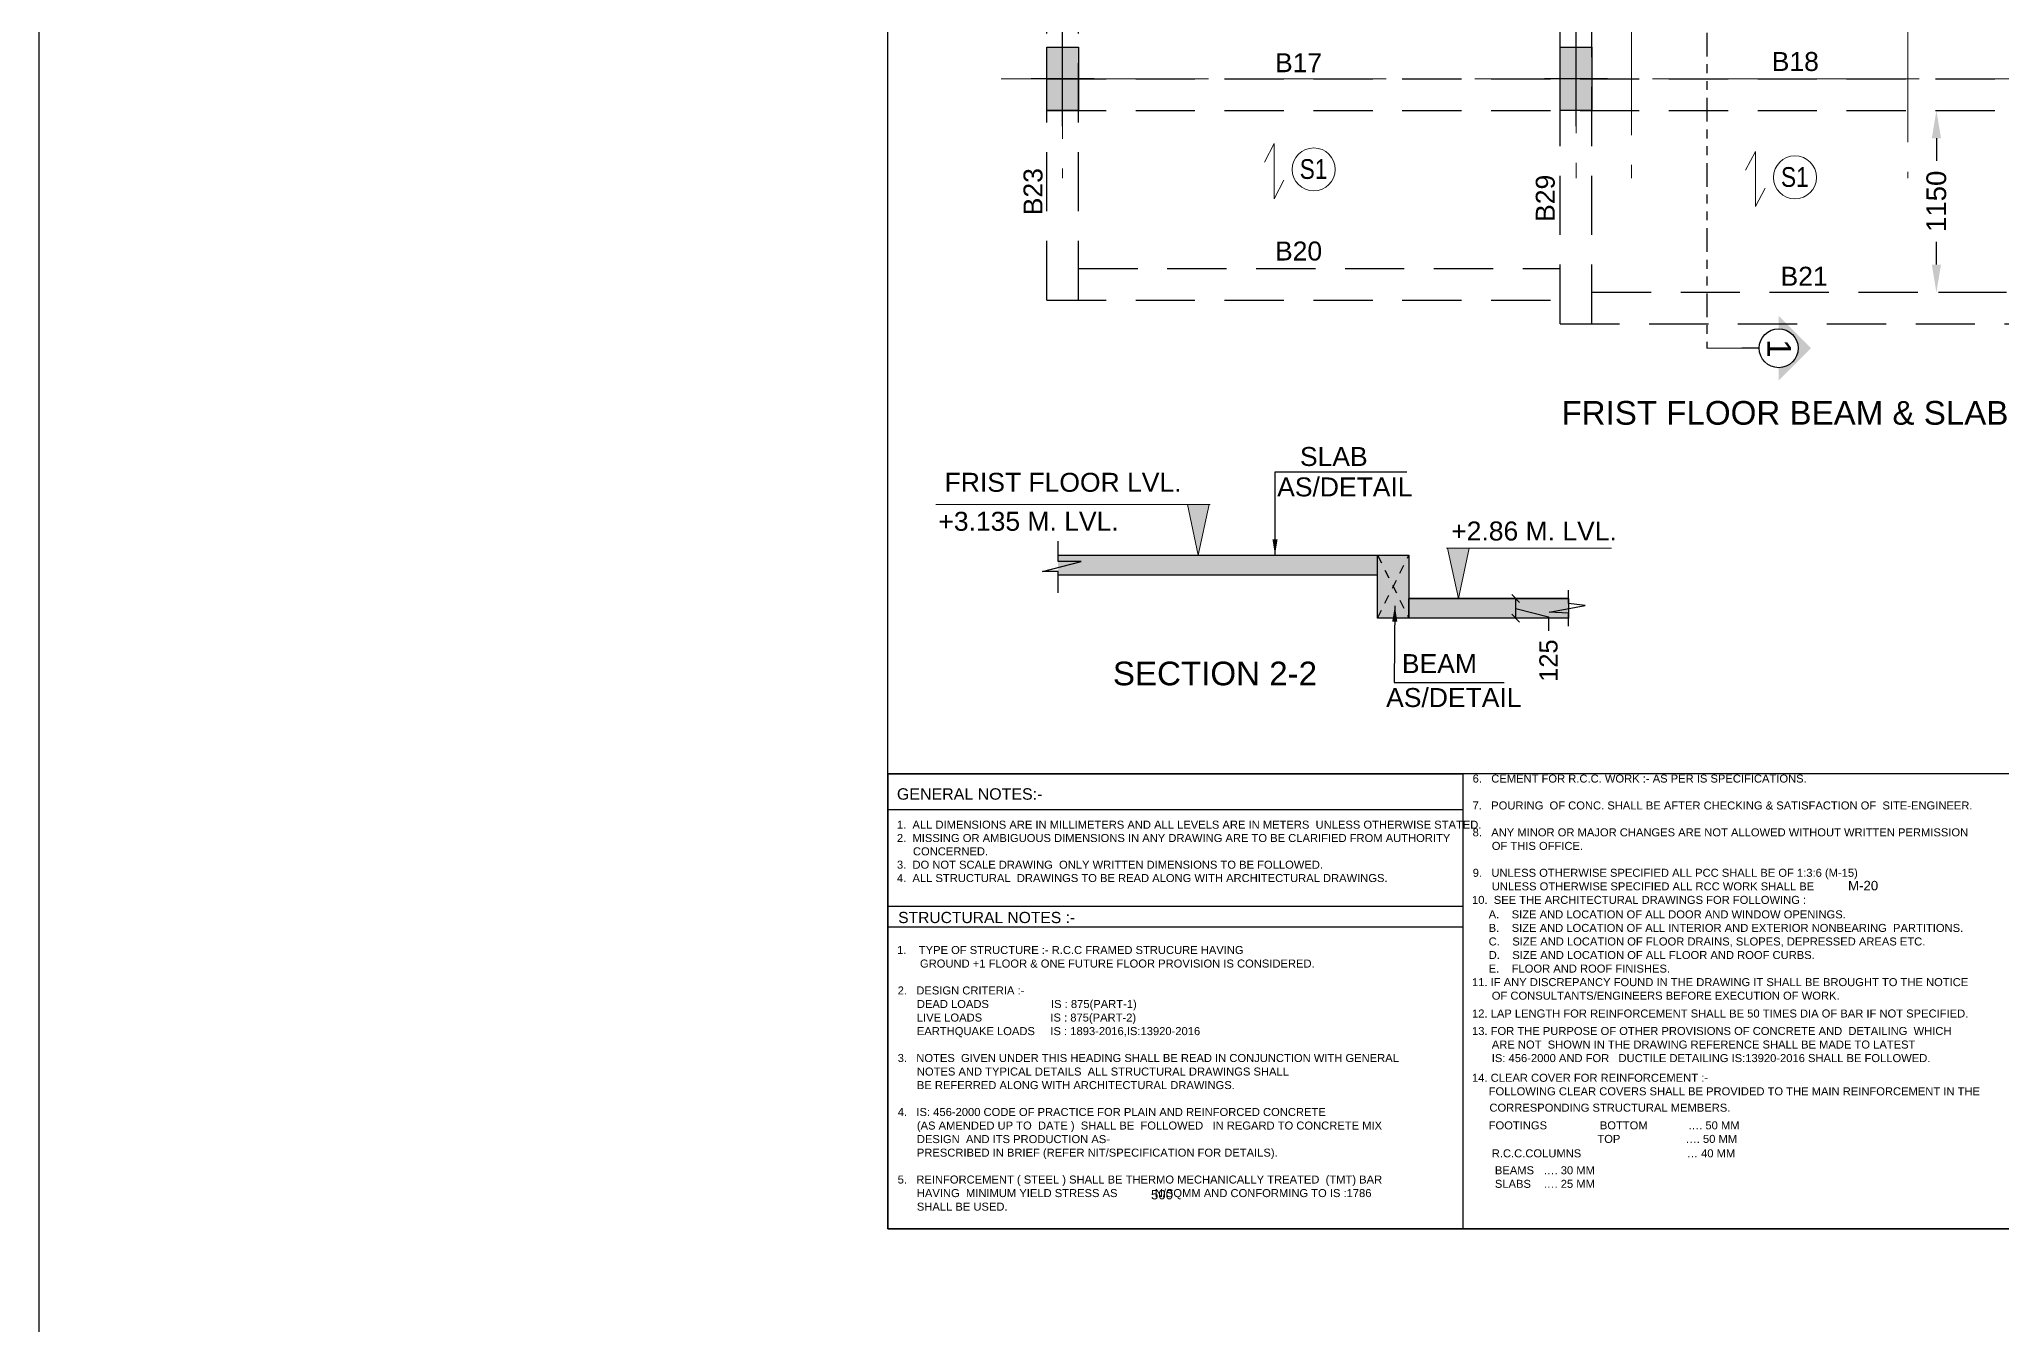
# Model space of a CAD drawing. Header units: metres. Extents: x 1689 to 2066, y 219 to 408.
# Drawn here: x 1688.97 to 1713.81, y 318.16 to 334.43 of the extents above; entities that cross this region are included whole.
import ezdxf
from ezdxf.enums import TextEntityAlignment as Align

# ---------------------------------------------------------------- set-up
doc = ezdxf.new("R2010")
doc.units = ezdxf.units.M
doc.header["$LTSCALE"] = 1.5
for name, pattern in [('0BV0-XB11-G0100-AZ001 - D$0${ Tapered Dash }', [10, 4, -1, 1.5, -1, 1.5, -1]), ('CENTER', [2, 1.25, -0.25, 0.25, -0.25]), ('CENTER2', [1.125, 0.75, -0.125, 0.125, -0.125]), ('DASHED2', [0.375, 0.25, -0.125])]:
    doc.linetypes.add(name, pattern=pattern)
for name, color, linetype in [('beam', 52, 'Continuous'), ('COLUMN', 70, 'Continuous'), ('T-Text', 7, 'Continuous'), ('TEXT BEAM STR', 60, 'Continuous'), ('TXT', 7, 'Continuous')]:
    doc.layers.add(name, color=color, linetype=linetype)
for name, color, linetype, lineweight in [('BEAM - STR', 150, 'DASHED2', 25), ('COL', 4, 'Continuous', 25), ('DIM - GRID - STR', 140, 'Continuous', 15), ('FORMAT - STR', 7, 'Continuous', 25), ('GRID - BEAM - STR', 250, 'CENTER', 18), ('GRID - COLUMN - STR', 250, 'CENTER', 18), ('LINE - SECTION - STR', 4, 'Continuous', 18), ('SECTION -  LINE - STR', 3, 'Continuous', 20), ('SLAB PROJ.', 131, 'Continuous', 9), ('SLAB PROJECTION', 157, 'Continuous', 18)]:
    doc.layers.add(name, color=color, linetype=linetype, lineweight=lineweight)
doc.styles.add('ARIAL NARROW', font='ARIALN.TTF')
doc.styles.add('DIM', font='arial.ttf', dxfattribs={"width": 0.8, "height": 0.2})
doc.styles.add('PRADEEP - STR', font='swissel.ttf')
doc.styles.add('ROMAND', font='arial.ttf')
doc.styles.add('SC-BBS1', font='SansSerif')
doc.styles.get("Standard").update_dxf_attribs({"font": 'arial.ttf', "height": 0.2})
doc.dimstyles.new('GRID DIM', dxfattribs={"dimtxt": 0.35, "dimasz": 0.1, "dimexe": 0.1, "dimexo": 0.1, "dimgap": 0.09, "dimtad": 0, "dimdec": 0, "dimlfac": 1000, "dimzin": 0, "dimdsep": 46, "dimtxsty": 'Standard', "dimblk": 'OBLIQUE', "dimcen": 0.09, "dimclrd": 73, "dimclre": 73, "dimclrt": 1, "dimadec": 0, "dimazin": 0, "dimtfac": 1, "dimtdec": 0, "dimtofl": 0, "dimtmove": 1, "dimatfit": 3, "dimfxl": 1.25, "dimtolj": 1, "dimtzin": 0, "dimlwd": -1, "dimlwe": -1, "dimarcsym": 0})
doc.dimstyles.new('ISO-25', dxfattribs={"dimtxt": 0.2, "dimasz": 0.2, "dimexe": 0.2, "dimexo": 0.2, "dimgap": 0.1, "dimtad": 1, "dimdec": 3, "dimdsep": 46, "dimtxsty": 'Standard', "dimblk": 'OBLIQUE', "dimcen": 0.2, "dimclrt": 256, "dimadec": 0, "dimazin": 0, "dimtfac": 1, "dimtdec": 3, "dimtmove": 0, "dimatfit": 3, "dimfxl": 1, "dimarcsym": 0})

# ---------------------------------------------------------------- blocks, each defined once
blk = doc.blocks.new('0.2X0.4')
at = {"layer": 'COLUMN'}
h = blk.add_hatch(dxfattribs=at)
h.set_pattern_fill('ANGLE', color=256)
h.set_pattern_definition([(0, (-1673.224, -421.962), (0, 6.985), [5.08, -1.905]), (90, (-1673.224, -421.962), (-6.985, 4e-16), [5.08, -1.905])])
h.paths.add_polyline_path([(-0.1, 0.2), (0.1, 0.2), (0.1, -0.2), (-0.1, -0.2)])
h = blk.add_hatch(color=256, dxfattribs=at)
h.dxf.hatch_style = 1
h.paths.add_polyline_path([(-0.1, 0.2), (0.1, 0.2), (0.1, -0.2), (-0.1, -0.2)])
for p, q in [((0, -0.3), (0, 0.3)), ((0.2, 0), (-0.2, 0))]:
    blk.add_line(p, q, dxfattribs=at)
blk.add_lwpolyline([(-0.1, 0.2), (0.1, 0.2), (0.1, -0.2), (-0.1, -0.2)], close=True, dxfattribs=at)
blk = doc.blocks.new('ffff')
at = {"layer": 'GRID - COLUMN - STR', "ltscale": 0.5}
for p, q in [((0.1, 12.7583), (0.1, -0.4273)), ((3.35, 12.7947), (3.35, -0.4273)), ((3.7, 12.782), (3.7, -0.4273)), ((5.45, 12.7372), (5.45, -0.4273)), ((-0.2902, 0.2), (9.8727, 0.2))]:
    blk.add_line(p, q, dxfattribs=at)
at = {"layer": 'COL'}
for p in [(0.1, 0.2), (3.35, 0.2)]:
    blk.add_blockref('0.2X0.4', p, dxfattribs=at)
blk = doc.blocks.new('A$C398C1E18')
at = {"layer": 'BEAM - STR'}
for p, q in [((0, -12.15), (0, 0.4)), ((0.2, -12.15), (0.2, 0.4)), ((3.25, -12.3), (3.25, -7.55)), ((3.45, -12.3), (3.45, -7.55)), ((0, -10.75), (9.15, -10.75)), ((0, -10.95), (9.15, -10.95)), ((0.2, -11.95), (3.25, -11.95)), ((0, -12.15), (3.25, -12.15)), ((3.45, -12.1), (6.35, -12.1)), ((3.25, -12.3), (6.55, -12.3))]:
    blk.add_line(p, q, dxfattribs=at)
blk = doc.blocks.new('SLAB1')
at = {"layer": 'SLAB PROJ.', "color": 2}
for p, q in [((-82902, 170563), (-82902, 170886)), ((-82902, 170886), (-82845, 170778)), ((-82959, 170672), (-82902, 170563))]:
    blk.add_line(p, q, dxfattribs=at)
blk = doc.blocks.new('*D167')
at = {"layer": 'Defpoints', "color": 0, "transparency": 16777216}
for p in [(1712.911, 333.524), (1712.986, 333.524), (1712.911, 331.225)]:
    blk.add_point(p, dxfattribs=at)
at = {"layer": 'DIM - GRID - STR', "color": 1, "linetype": 'ByBlock', "lineweight": -2, "transparency": 16777216}
for p, q in [((1713.011, 333.524), (1713.186, 333.524)), ((1713.011, 331.225), (1713.186, 331.225))]:
    blk.add_line(p, q, dxfattribs=at)
at = {"layer": 'DIM - GRID - STR', "color": 2, "linetype": 'ByBlock', "lineweight": -2, "transparency": 16777216}
for p, q in [((1712.986, 333.174), (1712.986, 332.886)), ((1712.986, 331.575), (1712.986, 331.863))]:
    blk.add_line(p, q, dxfattribs=at)
at = {"layer": 'DIM - GRID - STR', "color": 2, "transparency": 16777216}
for points in [[(1712.928, 333.174), (1713.045, 333.174), (1712.986, 333.524)], [(1712.928, 331.575), (1713.045, 331.575), (1712.986, 331.225)]]:
    blk.add_solid(points, dxfattribs=at)
at = {"layer": 'DIM - GRID - STR', "color": 3, "transparency": 16777216, "insert": (1712.986, 332.375), "char_height": 0.25, "attachment_point": 5, "rotation": 90, "style": 'PRADEEP - STR'}
blk.add_mtext('\\A1;1150', dxfattribs=at)
blk = doc.blocks.new('_Oblique')
at = {"color": 0, "linetype": 'ByBlock', "lineweight": -2}
blk.add_line((-0.5, -0.5), (0.5, 0.5), dxfattribs=at)
blk = doc.blocks.new('*D184')
at = {"layer": 'Defpoints', "color": 0, "transparency": 16777216}
for p in [(1707.66, 327.348), (1707.66, 327.348), (1707.66, 327.098)]:
    blk.add_point(p, dxfattribs=at)
at = {"layer": 'DIM - GRID - STR', "color": 2, "linetype": 'ByBlock', "lineweight": -2, "transparency": 16777216}
for p, q in [((1707.66, 327.098), (1707.66, 327.348)), ((1707.66, 327.223), (1708.076, 327.118)), ((1708.076, 327.118), (1708.076, 326.938))]:
    blk.add_line(p, q, dxfattribs=at)
at = {"layer": 'DIM - GRID - STR', "color": 1, "linetype": 'ByBlock', "lineweight": -2, "transparency": 16777216}
for p, q in [((1707.76, 327.348), (1707.71, 327.348)), ((1707.76, 327.098), (1707.71, 327.098))]:
    blk.add_line(p, q, dxfattribs=at)
at = {"layer": 'DIM - GRID - STR', "color": 2, "lineweight": -2, "transparency": 16777216, "xscale": 0.1, "yscale": 0.1, "zscale": 0.1}
for p, rotation in [((1707.66, 327.348), 90), ((1707.66, 327.098), 270)]:
    blk.add_blockref('_Oblique', p, dxfattribs=dict(at, rotation=rotation))
at = {"layer": 'DIM - GRID - STR', "color": 3, "transparency": 16777216, "insert": (1708.076, 326.562), "char_height": 0.23, "attachment_point": 5, "rotation": 90, "style": 'PRADEEP - STR'}
blk.add_mtext('\\A1;125', dxfattribs=at)

msp = doc.modelspace()

# ---------------------------------------------------------------- hatches: boundary and pattern name
at = {"layer": 'LINE - SECTION - STR', "lineweight": 25}
msp.add_hatch(color=7, dxfattribs=at).paths.add_polyline_path([(1711.39909, 330.51576), (1710.98924, 330.92561), (1710.98924, 330.76185, -1), (1710.98924, 330.26967), (1710.98924, 330.10591)])
at = {"layer": 'SECTION -  LINE - STR'}
h = msp.add_hatch(color=26, dxfattribs=at)
h.dxf.hatch_style = 1
h.paths.add_polyline_path([(1703.64061, 327.89845), (1703.77845, 328.53596), (1703.50276, 328.53596)])
h = msp.add_hatch(color=26, dxfattribs=at)
h.dxf.hatch_style = 1
h.paths.add_polyline_path([(1706.93409, 327.34845), (1706.79625, 327.98596), (1707.07193, 327.98596)])
h = msp.add_hatch(color=48, dxfattribs=at)
h.dxf.hatch_style = 1
h.paths.add_polyline_path([(1705.90884, 327.89845), (1701.86554, 327.89845), (1701.86554, 327.64845), (1705.90884, 327.64845)])
h = msp.add_hatch(color=48, dxfattribs=at)
h.dxf.hatch_style = 1
h.paths.add_polyline_path([(1705.90884, 327.89845), (1706.30884, 327.89845), (1706.30884, 327.09845), (1705.90884, 327.09845)])
h = msp.add_hatch(color=48, dxfattribs=at)
h.dxf.hatch_style = 1
h.paths.add_polyline_path([(1706.30884, 327.34845), (1708.33009, 327.34845), (1708.33009, 327.09845), (1706.30884, 327.09845)])

# ---------------------------------------------------------------- linework, layer by layer
at = {"layer": 'beam', "linetype": 'DASHED2', "ltscale": 0.3}
for points in [[(1705.90884, 327.09845), (1706.30884, 327.89845)], [(1705.90884, 327.89845), (1706.30884, 327.09845)]]:
    msp.add_lwpolyline(points, dxfattribs=at)
at = {"layer": 'COL', "color": 240, "linetype": '0BV0-XB11-G0100-AZ001 - D$0${ Tapered Dash }', "ltscale": 0.05, "true_color": 0xed1f24}
for p, q in [((1710.08075, 335.33462), (1710.08075, 330.51576)), ((1710.74315, 330.51576), (1710.52235, 330.51576))]:
    msp.add_line(p, q, dxfattribs=at)
at = {"layer": 'COL'}
for p, q in [((1705.90884, 327.89845), (1706.30884, 327.89845)), ((1706.30884, 327.89845), (1706.30884, 327.09845)), ((1705.90884, 327.09845), (1705.90884, 327.59845)), ((1706.30884, 327.09845), (1705.90884, 327.09845))]:
    msp.add_line(p, q, dxfattribs=at)
for points in [[(1688.96752, 408.44224), (1860.78251, 408.44224), (1860.78251, 218.96608), (1688.96752, 218.96608)], [(1705.90884, 327.89845), (1706.30884, 327.89845), (1706.30884, 327.09845), (1705.90884, 327.09845)], [(1706.30884, 327.34845), (1708.33009, 327.34845), (1708.33009, 327.09845), (1706.30884, 327.09845)], [(1699.71087, 319.37095), (1722.14633, 319.37095), (1722.14633, 325.12951), (1699.71087, 325.12951)]]:
    msp.add_lwpolyline(points, close=True, dxfattribs=at)
for points in [[(1701.86554, 327.8146), (1701.86554, 328.07301)], [(1701.86554, 327.6902), (1701.66801, 327.6902), (1702.1595, 327.8146), (1701.86554, 327.8146)], [(1701.86554, 327.89845), (1705.90884, 327.89845)], [(1701.86554, 327.41775), (1701.86554, 327.6902)], [(1701.86554, 327.6902), (1701.86554, 327.6902)], [(1701.86554, 327.64845), (1705.90884, 327.64845)], [(1708.33009, 327.34845), (1706.30884, 327.34845)], [(1708.33009, 327.16197), (1708.08567, 327.17373), (1708.53828, 327.26071), (1708.33009, 327.28637)], [(1708.33009, 327.28637), (1708.33009, 327.45273)], [(1708.33009, 327.09845), (1706.30884, 327.09845)], [(1708.33009, 326.99948), (1708.33009, 327.16197)]]:
    msp.add_lwpolyline(points, dxfattribs=at)
at = {"layer": 'FORMAT - STR'}
for p, q in [((1699.71087, 325.12951), (1706.98978, 325.12951)), ((1699.71087, 325.12951), (1699.71087, 319.37095)), ((1706.98978, 325.12951), (1706.98978, 319.37095)), ((1699.71087, 324.67712), (1706.98978, 324.67712)), ((1699.71087, 323.45553), (1706.98978, 323.45553)), ((1699.71087, 323.19112), (1706.98978, 323.19112))]:
    msp.add_line(p, q, dxfattribs=at)
msp.add_lwpolyline([(1699.71087, 361.37095), (1729.41087, 361.37095), (1729.41087, 319.37095), (1699.71087, 319.37095)], close=True, dxfattribs=at)
at = {"layer": 'LINE - SECTION - STR', "color": 7, "linetype": 'CENTER2'}
for p, q in [((1710.52235, 330.51576), (1710.08075, 330.51576)), ((1710.52235, 330.51576), (1710.08075, 330.51576)), ((1710.74315, 330.51576), (1710.52235, 330.51576)), ((1710.74315, 330.51576), (1710.52235, 330.51576)), ((1710.74315, 330.51576), (1710.52235, 330.51576))]:
    msp.add_line(p, q, dxfattribs=at)
at = {"layer": 'LINE - SECTION - STR', "color": 7, "lineweight": 25}
msp.add_circle((1710.98924, 330.51576), 0.24609, dxfattribs=at)
at = {"layer": 'SECTION -  LINE - STR', "color": 4}
for p, q in [((1700.3205, 328.53596), (1703.79271, 328.53596)), ((1708.87413, 327.98596), (1706.78199, 327.98596))]:
    msp.add_line(p, q, dxfattribs=at)
for points in [[(1703.64061, 327.89845), (1703.50276, 328.53596), (1703.77845, 328.53596)], [(1706.93409, 327.34845), (1707.07193, 327.98596), (1706.79625, 327.98596)]]:
    msp.add_lwpolyline(points, close=True, dxfattribs=at)
at = {"layer": 'SLAB PROJECTION', "color": 22, "linetype": 'ByBlock'}
for centre in [(1705.10261, 332.77902, 0), (1711.19559, 332.67831, 0)]:
    msp.add_circle(centre, 0.27216, dxfattribs=at)

# ---------------------------------------------------------------- block references
at = {"layer": 'COL', "xscale": 2, "yscale": 2, "zscale": 2}
msp.add_blockref('A$C398C1E18', (1701.72423, 355.42439), dxfattribs=at)
at = {"layer": 'DIM - GRID - STR', "color": 3, "xscale": 2, "yscale": 2, "zscale": 2}
msp.add_blockref('ffff', (1701.72423, 333.52439), dxfattribs=at)
at = {"layer": 'SLAB PROJECTION', "color": 2, "linetype": 'ByBlock', "lineweight": 30, "xscale": -0.00216, "yscale": 0.00216, "zscale": 0.00216, "rotation": 180}
for p in [(1883.66924, 701.52198), (1889.76222, 701.42127)]:
    msp.add_blockref('SLAB1', p, dxfattribs=at)

# ---------------------------------------------------------------- texts
at = {"layer": 'BEAM - STR', "color": 4, "style": 'SC-BBS1'}
for s, p in [('B17', (1704.91106, 333.93723)), ('B18', (1711.19996, 333.95306)), ('B20', (1704.91106, 331.55409)), ('B21', (1711.31106, 331.23506))]:
    msp.add_text(s, height=0.24, dxfattribs=at).set_placement(p, align=Align.BOTTOM_CENTER)
for s, p in [('B23', (1701.74072, 332.49711)), ('B29', (1708.22597, 332.4133))]:
    msp.add_text(s, height=0.24, rotation=90, dxfattribs=at).set_placement(p, align=Align.BOTTOM_CENTER)
for s, p in [('SLAB', (1704.92829, 329.02532)), ('FRIST FLOOR LVL.', (1700.42995, 328.69873)), ('AS/DETAIL', (1704.64012, 328.64033)), ('+3.135 M. LVL.', (1700.3508, 328.2054)), ('+2.86 M. LVL.', (1706.84381, 328.08259)), ('BEAM', (1706.21902, 326.4038)), ('AS/DETAIL', (1706.01951, 325.97453))]:
    msp.add_text(s, height=0.24, dxfattribs=at).set_placement(p)
at = {"layer": 'FORMAT - STR', "style": 'PRADEEP - STR'}
for s, p in [('6.   CEMENT FOR R.C.C. WORK :- AS PER IS SPECIFICATIONS.', (1707.11444, 325.01833)), ('7.   POURING  OF CONC. SHALL BE AFTER CHECKING & SATISFACTION OF  SITE-ENGINEER.', (1707.11355, 324.67795)), ('8.   ANY MINOR OR MAJOR CHANGES ARE NOT ALLOWED WITHOUT WRITTEN PERMISSION', (1707.11444, 324.33757)), ('      OF THIS OFFICE.', (1707.12143, 324.16604)), ('9.   UNLESS OTHERWISE SPECIFIED ALL PCC SHALL BE OF 1:3:6 (M-15)', (1707.11581, 323.82566)), ('      UNLESS OTHERWISE SPECIFIED ALL RCC WORK SHALL BE ', (1707.12143, 323.65414)), ('10.  SEE THE ARCHITECTURAL DRAWINGS FOR FOLLOWING :', (1707.10697, 323.48261)), ('     A.    SIZE AND LOCATION OF ALL DOOR AND WINDOW OPENINGS.', (1707.12143, 323.29943)), ('     C.    SIZE AND LOCATION OF FLOOR DRAINS, SLOPES, DEPRESSED AREAS ETC.', (1707.12143, 322.95638)), ('     B.    SIZE AND LOCATION OF ALL INTERIOR AND EXTERIOR NONBEARING  PARTITIONS.', (1707.12143, 323.12791)), ('1.    TYPE OF STRUCTURE :- R.C.C FRAMED STRUCURE HAVING', (1699.82806, 322.84843)), ('       GROUND +1 FLOOR & ONE FUTURE FLOOR PROVISION IS CONSIDERED.', (1699.84252, 322.67691)), ('     D.    SIZE AND LOCATION OF ALL FLOOR AND ROOF CURBS.', (1707.12143, 322.78486)), ('11. IF ANY DISCREPANCY FOUND IN THE DRAWING IT SHALL BE BROUGHT TO THE NOTICE', (1707.10697, 322.44181)), ('     E.    FLOOR AND ROOF FINISHES.', (1707.12143, 322.61333)), ('2.   DESIGN CRITERIA :-', (1699.83567, 322.33653)), ('      DEAD LOADS                    IS : 875(PART-1)', (1699.84252, 322.165)), ('      OF CONSULTANTS/ENGINEERS BEFORE EXECUTION OF WORK.', (1707.12143, 322.27028)), ('      LIVE LOADS                      IS : 875(PART-2)', (1699.84252, 321.99348)), ('12. LAP LENGTH FOR REINFORCEMENT SHALL BE 50 TIMES DIA OF BAR IF NOT SPECIFIED.', (1707.10697, 322.0447)), ('      EARTHQUAKE LOADS     IS : 1893-2016,IS:13920-2016', (1699.84252, 321.82195)), ('13. FOR THE PURPOSE OF OTHER PROVISIONS OF CONCRETE AND  DETAILING  WHICH', (1707.10697, 321.82342)), ('3.   NOTES  GIVEN UNDER THIS HEADING SHALL BE READ IN CONJUNCTION WITH GENERAL', (1699.8356, 321.48158)), ('      ARE NOT  SHOWN IN THE DRAWING REFERENCE SHALL BE MADE TO LATEST', (1707.12143, 321.6519)), ('      IS: 456-2000 AND FOR   DUCTILE DETAILING IS:13920-2016 SHALL BE FOLLOWED.', (1707.12143, 321.48037)), ('      NOTES AND TYPICAL DETAILS  ALL STRUCTURAL DRAWINGS SHALL', (1699.84252, 321.31005)), ('14. CLEAR COVER FOR REINFORCEMENT :-', (1707.10697, 321.23126)), ('      BE REFERRED ALONG WITH ARCHITECTURAL DRAWINGS.', (1699.84252, 321.13853)), ('     FOLLOWING CLEAR COVERS SHALL BE PROVIDED TO THE MAIN REINFORCEMENT IN THE ', (1707.12143, 321.05973)), ('4.   IS: 456-2000 CODE OF PRACTICE FOR PLAIN AND REINFORCED CONCRETE', (1699.8369, 320.79815)), ('  CORRESPONDING STRUCTURAL MEMBERS.', (1707.24852, 320.85273)), ('      (AS AMENDED UP TO  DATE )  SHALL BE  FOLLOWED   IN REGARD TO CONCRETE MIX', (1699.84252, 320.62662)), ('      DESIGN  AND ITS PRODUCTION AS-', (1699.84252, 320.4551)), ('     FOOTINGS                 BOTTOM             …. 50 MM', (1707.12143, 320.62904)), ('                                        TOP                     …. 50 MM', (1707.12143, 320.45751)), ('      PRESCRIBED IN BRIEF (REFER NIT/SPECIFICATION FOR DETAILS).', (1699.84252, 320.28357)), ('      R.C.C.COLUMNS                                  … 40 MM', (1707.12143, 320.27475)), ('5.   REINFORCEMENT ( STEEL ) SHALL BE THERMO MECHANICALLY TREATED  (TMT) BAR', (1699.83567, 319.94319)), ('       BEAMS   …. 30 MM', (1707.12143, 320.06047)), ('      HAVING  MINIMUM YIELD STRESS AS            N/SQMM AND CONFORMING TO IS :1786', (1699.84252, 319.77167)), ('       SLABS    …. 25 MM', (1707.12143, 319.88894)), ('      SHALL BE USED.', (1699.84252, 319.60014))]:
    msp.add_text(s, height=0.1013122, dxfattribs=at).set_placement(p)
at = {"layer": 'FORMAT - STR', "color": 3, "style": 'ROMAND'}
for s, p in [('M-20', (1711.86741, 323.65414)), ('500', (1703.04227, 319.74272))]:
    msp.add_text(s, height=0.12, dxfattribs=at).set_placement(p)
at = {"layer": 'GRID - BEAM - STR', "color": 4, "linetype": 'Continuous', "lineweight": 15, "style": 'PRADEEP - STR'}
msp.add_text('1', height=0.3, rotation=270, dxfattribs=at).set_placement((1710.84617, 330.5143, 0), align=Align.CENTER)
at = {"layer": 'SLAB PROJECTION', "color": 2, "style": 'ARIAL NARROW'}
for p in [(1705.10074, 332.78395, 0), (1711.19372, 332.68324, 0)]:
    msp.add_text('S1', height=0.25, dxfattribs=at).set_placement(p, align=Align.MIDDLE)
at = {"layer": 'T-Text', "style": 'ROMAND'}
msp.add_text('STRUCTURAL NOTES :- ', height=0.1415157, dxfattribs=at).set_placement((1699.84171, 323.23993))
at = {"layer": 'T-Text', "insert": (1699.82609, 324.94621), "char_height": 0.1013122, "width": 7.2980023, "attachment_point": 1, "style": 'PRADEEP - STR'}
msp.add_mtext('{\\H1.4286x;GENERAL NOTES:-  }\\P\\P\\pxi-2,l2;1.  ALL DIMENSIONS ARE IN MILLIMETERS AND ALL LEVELS ARE IN METERS  UNLESS OTHERWISE STATED. \\P2.  MISSING OR AMBIGUOUS DIMENSIONS IN ANY DRAWING ARE TO BE CLARIFIED FROM AUTHORITY CONCERNED. \\P\\pi0,l0;3.  DO NOT SCALE DRAWING  ONLY WRITTEN DIMENSIONS TO BE FOLLOWED. \\P4.  ALL STRUCTURAL  DRAWINGS TO BE READ ALONG WITH ARCHITECTURAL DRAWINGS.', dxfattribs=at)
at = {"layer": 'TXT', "style": 'DIM'}
for s, p in [('FRIST FLOOR BEAM & SLAB PLAN', (1708.23932, 329.54778, 0)), ('SECTION 2-2', (1702.56021, 326.2491))]:
    msp.add_text(s, height=0.3, dxfattribs=at).set_placement(p)

# ---------------------------------------------------------------- dimensions: what is measured, and where the dimension line sits
at = {"layer": 'DIM - GRID - STR', "color": 3}
dim = msp.add_linear_dim(base=(1712.98646, 333.52439), p1=(1712.91122, 331.22462), p2=(1712.91122, 333.52439), angle=90, dimstyle='GRID DIM', override={"dimtxt": 0.25, "dimasz": 0.35, "dimexe": 0.2, "dimlfac": 500, "dimtxsty": 'PRADEEP - STR', "dimsah": 1, "dimclrd": 2, "dimclre": 1, "dimclrt": 3, "dimfxl": 100, "dimlwd": 65534, "dimlwe": 65534}, dxfattribs=at)
dim.commit()
dim.dimension.update_dxf_attribs({"geometry": '*D167', "text_midpoint": (1712.98646, 332.3745)})
dim = msp.add_linear_dim(base=(1707.65961, 327.34845), p1=(1707.65961, 327.09845), p2=(1707.65961, 327.34845), angle=90, dimstyle='GRID DIM', override={"dimtxt": 0.23, "dimexe": 0.05, "dimlfac": 500, "dimtxsty": 'PRADEEP - STR', "dimblk1": 'Oblique', "dimblk2": 'Oblique', "dimsah": 1, "dimclrd": 2, "dimclre": 1, "dimclrt": 3, "dimfxl": 100, "dimlwd": 65534, "dimlwe": 65534}, dxfattribs=at)
dim.commit()
dim.dimension.update_dxf_attribs({"geometry": '*D184', "text_midpoint": (1708.07584, 326.84754), "dimtype": 128})

# ---------------------------------------------------------------- leaders
at = {"layer": 'TEXT BEAM STR'}
for points in [[(1704.61271, 327.89845), (1704.61271, 328.94948), (1706.28158, 328.94948)], [(1706.13055, 327.25451), (1706.12173, 326.28482), (1707.5144, 326.28482)]]:
    msp.add_leader(points, dimstyle='ISO-25', override={"dimfxl": 1.25, "dimfxlon": 1}, dxfattribs=at)

doc.saveas('drawing.dxf')
